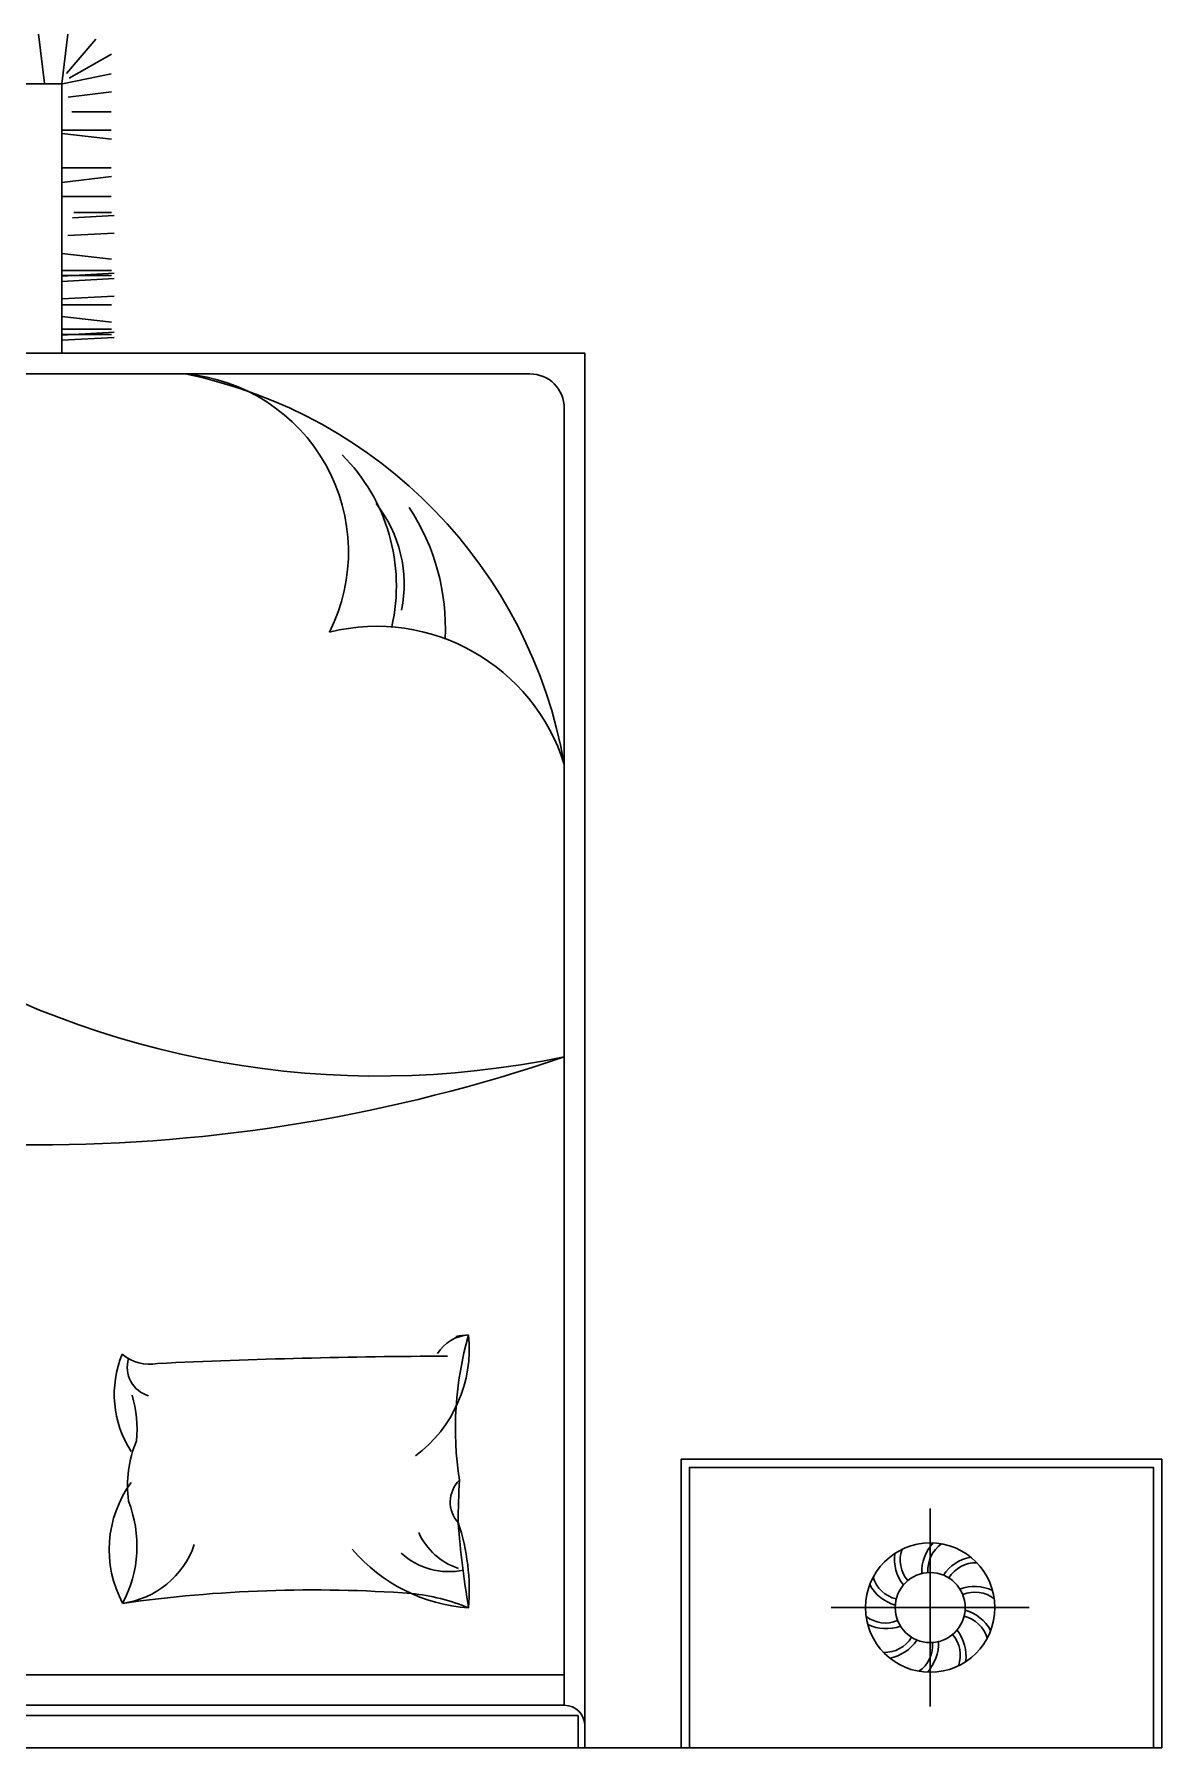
# Model space of a CAD drawing. Header units: millimetres. Extents: x -20622 to 21990, y -10877 to 8500.
# Drawn here: x -4911 to -3269, y 4920 to 7415 of the extents above; entities that cross this region are included whole.
import ezdxf

# ---------------------------------------------------------------- set-up
doc = ezdxf.new("R2010")
doc.units = ezdxf.units.MM
doc.layers.add('FURNITURE', color=80, linetype='Continuous', lineweight=30)

msp = doc.modelspace()

# ---------------------------------------------------------------- linework, layer by layer
at = {"layer": 'FURNITURE'}
for p, q in [((-4896.3, 7343.1), (-4904.8, 7414.5)), ((-4870.8, 7342.5), (-4862.3, 7414.5)), ((-4864.2, 7357.5), (-4821.4, 7407.3)), ((-4860.4, 7350.8), (-4798.8, 7385.7)), ((-4870.2, 7342.5), (-4799, 7356.8)), ((-4861.9, 7323.1), (-4798.8, 7330.6)), ((-4856.3, 7301.6), (-4799, 7301.6)), ((-4870.8, 7275.1), (-4799, 7275.1)), ((-4870.8, 7270.1), (-4798.8, 7261.7)), ((-4870.8, 7220), (-4799, 7220)), ((-4870.8, 7198.9), (-4798.8, 7207.5)), ((-4870.8, 7178.5), (-4799, 7178.5)), ((-4855.2, 7147.2), (-4794.6, 7150.6)), ((-4853.7, 7154.9), (-4798.8, 7154.9)), ((-4862.4, 7121.4), (-4794.6, 7125.1)), ((-4870.8, 7095.4), (-4798.8, 7087)), ((-4870.8, 7070.8), (-4798.8, 7070.8)), ((-4870.8, 7062.3), (-4794.6, 7066.5)), ((-4870.8, 7063.1), (-4798.8, 7063.1)), ((-4870.8, 7054.7), (-4794.6, 7058.9)), ((-4870.8, 7029.2), (-4794.6, 7033.4)), ((-4870.8, 7020.7), (-4798.8, 7020.7)), ((-4870.8, 7003.7), (-4798.8, 6995.2)), ((-4870.8, 6985.2), (-4798.8, 6985.2)), ((-4870.8, 6976.7), (-4794.6, 6981)), ((-4870.8, 6977.6), (-4798.8, 6977.6)), ((-4870.8, 6969.1), (-4794.6, 6973.3)), ((-3606.2, 5268.3), (-3606.2, 4979.9)), ((-3462, 5124.1), (-3750.4, 5124.1)), ((-5679.1, 5026.3), (-4139.1, 5026.3)), ((-4139.1, 4981.9), (-5679.1, 4981.9)), ((-3269, 4920.1), (-6549, 4920.1))]:
    msp.add_line(p, q, dxfattribs=at)
for points in [[(-5709.1, 6088.6), (-6144, 6088.6), (-6144, 7342.5), (-4870.8, 7342.5), (-4870.8, 6950.1)], [(-4109.1, 4920.1), (-4109.1, 6950.1), (-5709.1, 6950.1), (-5709.1, 4920.1)], [(-3969, 4920.1), (-3969, 5340.1), (-3269, 5340.1), (-3269, 4920.1)], [(-3957, 4920.1), (-3957, 5328.1), (-3281, 5328.1), (-3281, 4920.1)], [(-5693, 4920.1), (-5693, 4967), (-4119.1, 4967), (-4119.1, 4920.1)]]:
    msp.add_lwpolyline(points, dxfattribs=at)
for points in [[(-4139.1, 4981.9), (-4139.1, 6870.1, 0.414214), (-4189.1, 6920.1), (-5629.1, 6920.1, 0.414214), (-5679.1, 6870.1), (-5679.1, 4981.9)], [(-4361.8, 5144.6, 0.053404), (-4782.5, 5130.3, 0.040654)]]:
    msp.add_lwpolyline(points, format="xyb", dxfattribs=at)
for radius in [94.2, 51]:
    msp.add_circle((-3606.2, 5124.1), radius, dxfattribs=at)
for centre, radius, start, end in [((-4833.1, 6230.1), 704.5, 9.9106, 78.3834), ((-4714, 6660.6), 260.5, 333.4835, 84.9765), ((-4409.2, 7217.7), 1319.6, 195.7708, 281.8099), ((-4652.7, 6611.8), 269, 347.1156, 45.1048), ((-4560.6, 6614.1), 188.2, 348.3591, 38.5338), ((-4630.7, 6550.1), 318.4, 357.2247, 33.4103), ((-4412.4, 6266.5), 286.1, 17.236, 103.8635), ((-4909.1, 8169.6), 2372, 251.0577, 288.9423), ((-4471.8, 5501), 194.3, 306.5711, 5.89), ((-4275.1, 5464.1), 57, 93.4709, 148.5412), ((-3802.1, 5384.6), 495.6, 164.0243, 188.7071), ((-4261.4, 5276.6), 245, 94.0129, 98.3417), ((-4642.3, 5434.6), 152.3, 157.4467, 213.0478), ((-4743.5, 5538.6), 60.3, 229.0991, 281.3702), ((-4270, -4368), 9858.3, 90.22759, 92.68343), ((-4732, 5474.1), 43.7, 163.3521, 253.2995), ((-4944.8, 5382.2), 183.4, 355.2233, 16.23), ((-4607.3, 5301.3), 168.1, 157.017, 187.5368), ((-4636.4, 5208.4), 165.6, 143.7389, 208.1269), ((-4260.7, 5277.7), 44.6, 134.4736, 222.1713), ((-1932.6, 5202), 2361.8, 177.3905, 178.8876), ((-4938.2, 5213.9), 176.7, 331.7736, 21.6983), ((-4586, 5148.9), 308.5, 355.3048, 18.6942), ((-2663.2, 5385), 1636.4, 184.8098, 189.1892), ((-4799.7, 5257.7), 128.6, 277.7032, 340.9775), ((-4264, 5271.8), 95.2, 203.8756, 252.1383), ((-3558, 5176.3), 60.5, 136.17, 182.4897), ((-3563.5, 5178.7), 46.2, 124.3002, 184.538), ((-4261.4, 5368), 245, 220.4189, 265.9871), ((-4307.1, 5279.4), 103, 227.4509, 281.7793), ((-3597.8, 5194.7), 60.5, 172.17, 218.4897), ((-3603.7, 5193.4), 46.2, 160.3002, 220.538), ((-3536.5, 5138), 60.5, 100.17, 146.4897), ((-3539.6, 5143.2), 46.2, 88.3002, 148.538), ((-3644.9, 5181.6), 46.2, 196.3002, 256.538), ((-4391.3, 4851.3), 294.8, 67.5178, 84.267), ((-3640.9, 5186.1), 60.5, 208.17, 254.4897), ((-3541.7, 5094.4), 60.5, 64.17, 110.4897), ((-3541.1, 5100.4), 46.2, 52.3002, 112.538), ((-3571.5, 5062.1), 60.5, 28.17, 74.4897), ((-3671.3, 5147.8), 46.2, 232.3002, 292.538), ((-3670.7, 5153.9), 60.5, 244.17, 290.4897), ((-3614.5, 5053.6), 60.5, 352.17, 38.4897), ((-3567.5, 5066.7), 46.2, 16.3002, 76.538), ((-3672.8, 5105), 46.2, 268.3002, 328.538), ((-3675.9, 5110.2), 60.5, 280.17, 326.4897), ((-3648.9, 5069.5), 46.2, 304.3002, 4.538), ((-3654.4, 5071.9), 60.5, 316.17, 2.4897), ((-3608.6, 5054.9), 46.2, 340.3002, 40.538), ((-4139.1, 4951.9), 30, 360, 90)]:
    msp.add_arc(centre, radius, start, end, dxfattribs=at)

doc.saveas('drawing.dxf')
